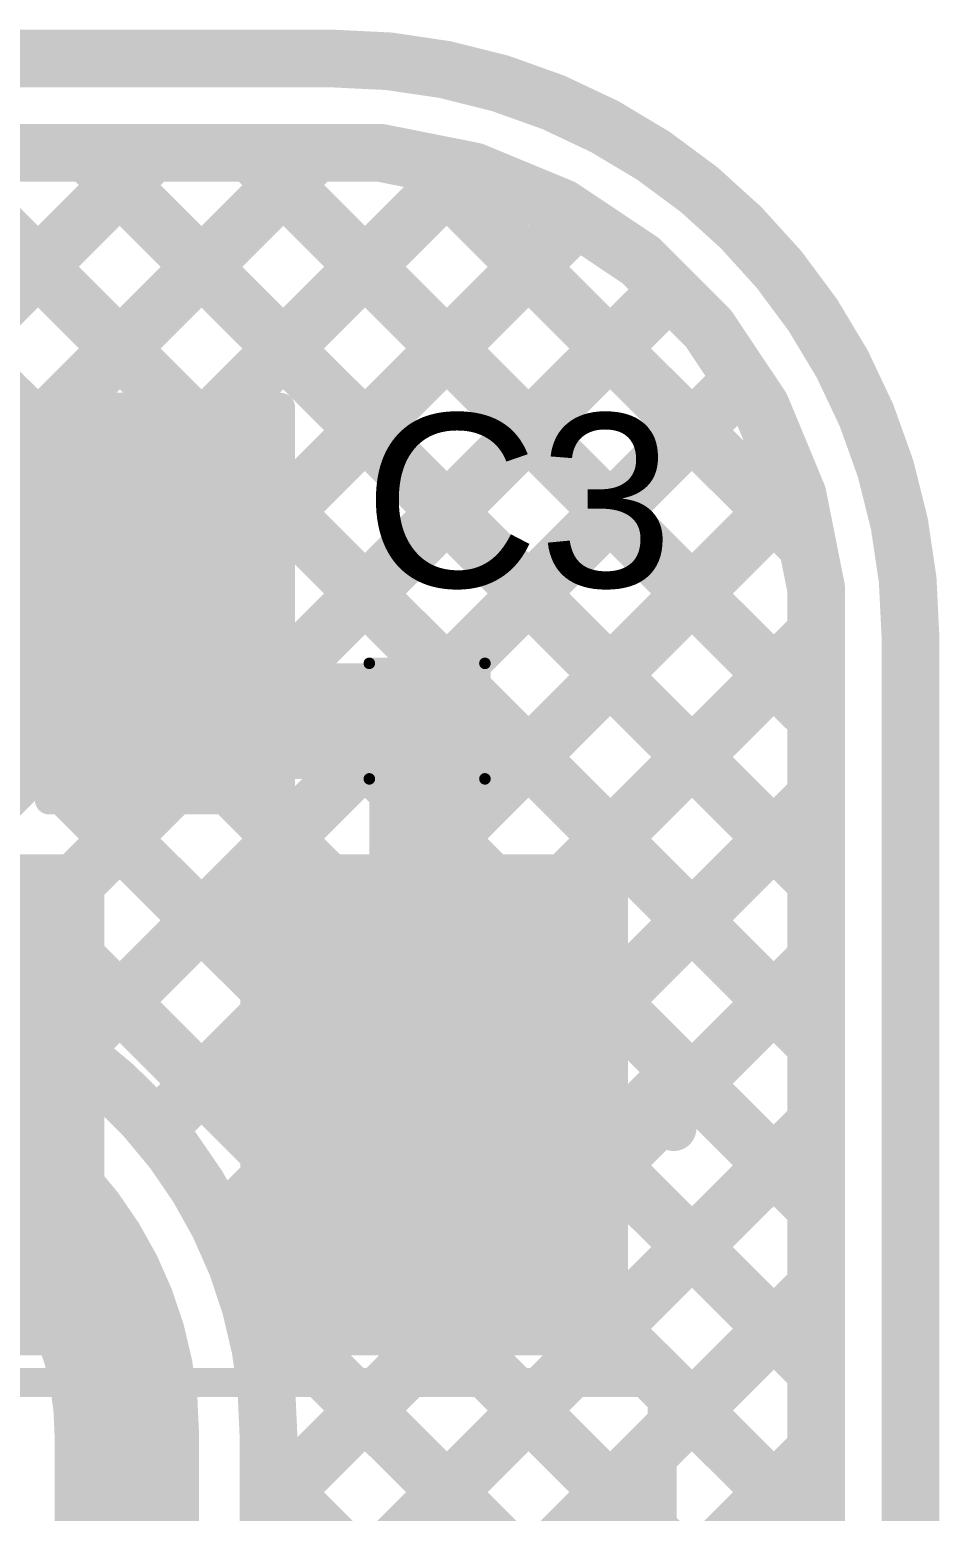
# Model space of a CAD drawing. Header units: inches. Extents: x 3 to 457, y -41 to 239.
# Drawn here: x 126.65 to 130.64, y 155.14 to 161.65 of the extents above; entities that cross this region are included whole.
import ezdxf

# ---------------------------------------------------------------- set-up
doc = ezdxf.new("R2010")
doc.units = ezdxf.units.IN
for name, color, linetype in [('Board Outline', 216, 'Continuous'), ('Bottom Layer', 5, 'Continuous'), ('Drill Drawing', 1, 'Continuous'), ('Fabrication', 76, 'Continuous'), ('Top Layer', 1, 'Continuous'), ('Top Overlay', 2, 'Continuous'), ('Top Paste', 8, 'Continuous'), ('Top Solder', 216, 'Continuous'), ('Via Holes', 16, 'Continuous')]:
    doc.layers.add(name, color=color, linetype=linetype)
doc.styles.add('Arial', font='', dxfattribs={"height": 0.2})
doc.styles.get('Arial').set_extended_font_data('Arial')

# ---------------------------------------------------------------- blocks, each defined once
blk = doc.blocks.new('SOT__223_114')
at = {"layer": 'Top Layer'}
for points in [[(-1.9, 4.05), (1.9, 4.05), (1.9, 2.05), (-1.9, 2.05)], [(-3.05, -2.05), (-1.55, -2.05), (-1.55, -4.05), (-3.05, -4.05)], [(-0.75, -2.05), (0.75, -2.05), (0.75, -4.05), (-0.75, -4.05)], [(1.55, -2.05), (3.05, -2.05), (3.05, -4.05), (1.55, -4.05)]]:
    blk.add_hatch(color=1, dxfattribs=at).paths.add_polyline_path(points)
at = {"layer": 'Top Paste'}
for points in [[(-1.9, 4.05), (1.9, 4.05), (1.9, 2.05), (-1.9, 2.05)], [(-3.05, -2.05), (-1.55, -2.05), (-1.55, -4.05), (-3.05, -4.05)], [(-0.75, -2.05), (0.75, -2.05), (0.75, -4.05), (-0.75, -4.05)], [(1.55, -2.05), (3.05, -2.05), (3.05, -4.05), (1.55, -4.05)]]:
    blk.add_hatch(color=8, dxfattribs=at).paths.add_polyline_path(points)
at = {"layer": 'Top Solder'}
for points in [[(-2.0016, 4.1516), (2.0016, 4.1516), (2.0016, 1.9484), (-2.0016, 1.9484)], [(-3.1516, -1.9484), (-1.4484, -1.9484), (-1.4484, -4.1516), (-3.1516, -4.1516)], [(-0.8516, -1.9484), (0.8516, -1.9484), (0.8516, -4.1516), (-0.8516, -4.1516)], [(1.4484, -1.9484), (3.1516, -1.9484), (3.1516, -4.1516), (1.4484, -4.1516)]]:
    blk.add_hatch(color=216, dxfattribs=at).paths.add_polyline_path(points)
at = {"layer": 'Top Overlay'}
for points in [[(3.302, 1.8034, 0.127, 0.127, 0), (-3.302, 1.8034, 0.127, 0.127, 0)], [(-3.302, 1.8034, 0.127, 0.127, 0), (-3.302, -1.8288, 0.127, 0.127, 0)], [(3.302, 1.8034, 0.127, 0.127, 0), (3.302, -1.8288, 0.127, 0.127, 0)], [(3.302, -1.8288, 0.127, 0.127, 0), (-3.302, -1.8288, 0.127, 0.127, 0)], [(-3.2258, -3.0734, 0.2, 0.2, 0), (-3.3528, -2.9464, 0.2, 0.2, 0)], [(-3.3528, -2.9464, 0.2, 0.2, 0), (-3.3528, -3.2004, 0.2, 0.2, 0)], [(-3.2258, -3.0734, 0.2, 0.2, 0), (-3.3528, -3.2004, 0.2, 0.2, 0)]]:
    blk.add_lwpolyline(points, format="xyseb", dxfattribs=at)
for points in [[(-3.3338, 1.8034, 0.0635, 0.0635, 1), (-3.2702, 1.8034, 0.0635, 0.0635, 1)], [(-3.3338, 1.8034, 0.0635, 0.0635, 1), (-3.2702, 1.8034, 0.0635, 0.0635, 1)], [(3.2702, 1.8034, 0.0635, 0.0635, 1), (3.3338, 1.8034, 0.0635, 0.0635, 1)], [(3.2702, 1.8034, 0.0635, 0.0635, 1), (3.3338, 1.8034, 0.0635, 0.0635, 1)], [(-3.3338, -1.8288, 0.0635, 0.0635, 1), (-3.2702, -1.8288, 0.0635, 0.0635, 1)], [(-3.3338, -1.8288, 0.0635, 0.0635, 1), (-3.2702, -1.8288, 0.0635, 0.0635, 1)], [(3.2702, -1.8288, 0.0635, 0.0635, 1), (3.3338, -1.8288, 0.0635, 0.0635, 1)], [(3.2702, -1.8288, 0.0635, 0.0635, 1), (3.3338, -1.8288, 0.0635, 0.0635, 1)], [(-3.4028, -2.9464, 0.1, 0.1, 1), (-3.3028, -2.9464, 0.1, 0.1, 1)], [(-3.4028, -2.9464, 0.1, 0.1, 1), (-3.3028, -2.9464, 0.1, 0.1, 1)], [(-3.2758, -3.0734, 0.1, 0.1, 1), (-3.1758, -3.0734, 0.1, 0.1, 1)], [(-3.2758, -3.0734, 0.1, 0.1, 1), (-3.1758, -3.0734, 0.1, 0.1, 1)], [(-3.4028, -3.2004, 0.1, 0.1, 1), (-3.3028, -3.2004, 0.1, 0.1, 1)], [(-3.4028, -3.2004, 0.1, 0.1, 1), (-3.3028, -3.2004, 0.1, 0.1, 1)]]:
    blk.add_lwpolyline(points, format="xyseb", close=True, dxfattribs=at)
blk = doc.blocks.new('C___0805_301')
at = {"layer": 'Top Layer'}
for points in [[(-1.524, 0.762), (-0.508, 0.762), (-0.508, -0.762), (-1.524, -0.762)], [(0.508, 0.762), (1.524, 0.762), (1.524, -0.762), (0.508, -0.762)]]:
    blk.add_hatch(color=1, dxfattribs=at).paths.add_polyline_path(points)
at = {"layer": 'Top Paste'}
for points in [[(-1.524, 0.762), (-0.508, 0.762), (-0.508, -0.762), (-1.524, -0.762)], [(0.508, 0.762), (1.524, 0.762), (1.524, -0.762), (0.508, -0.762)]]:
    blk.add_hatch(color=8, dxfattribs=at).paths.add_polyline_path(points)
at = {"layer": 'Top Solder'}
for points in [[(-1.594, 0.832), (-0.438, 0.832), (-0.438, -0.832), (-1.594, -0.832)], [(0.438, 0.832), (1.594, 0.832), (1.594, -0.832), (0.438, -0.832)]]:
    blk.add_hatch(color=216, dxfattribs=at).paths.add_polyline_path(points)
at = {"layer": 'Top Overlay'}
for points in [[(-1.6256, -0.8636, 0.127, 0.127, 0), (-1.6256, 0.8636, 0.127, 0.127, 0)], [(-1.6256, 0.8636, 0.127, 0.127, 0), (-0.6096, 0.8636, 0.127, 0.127, 0)], [(0.6096, 0.8636, 0.127, 0.127, 0), (1.6256, 0.8636, 0.127, 0.127, 0)], [(1.6256, -0.8636, 0.127, 0.127, 0), (1.6256, 0.8636, 0.127, 0.127, 0)], [(-1.6256, -0.8636, 0.127, 0.127, 0), (-0.6096, -0.8636, 0.127, 0.127, 0)], [(0.6096, -0.8636, 0.127, 0.127, 0), (1.6256, -0.8636, 0.127, 0.127, 0)]]:
    blk.add_lwpolyline(points, format="xyseb", dxfattribs=at)
for points in [[(-1.6574, 0.8636, 0.0635, 0.0635, 1), (-1.5938, 0.8636, 0.0635, 0.0635, 1)], [(-1.6574, 0.8636, 0.0635, 0.0635, 1), (-1.5938, 0.8636, 0.0635, 0.0635, 1)], [(-0.6413, 0.8636, 0.0635, 0.0635, 1), (-0.5778, 0.8636, 0.0635, 0.0635, 1)], [(0.5778, 0.8636, 0.0635, 0.0635, 1), (0.6413, 0.8636, 0.0635, 0.0635, 1)], [(1.5938, 0.8636, 0.0635, 0.0635, 1), (1.6574, 0.8636, 0.0635, 0.0635, 1)], [(1.5938, 0.8636, 0.0635, 0.0635, 1), (1.6574, 0.8636, 0.0635, 0.0635, 1)], [(-1.6574, -0.8636, 0.0635, 0.0635, 1), (-1.5938, -0.8636, 0.0635, 0.0635, 1)], [(-1.6574, -0.8636, 0.0635, 0.0635, 1), (-1.5938, -0.8636, 0.0635, 0.0635, 1)], [(-0.6413, -0.8636, 0.0635, 0.0635, 1), (-0.5778, -0.8636, 0.0635, 0.0635, 1)], [(0.5778, -0.8636, 0.0635, 0.0635, 1), (0.6413, -0.8636, 0.0635, 0.0635, 1)], [(1.5938, -0.8636, 0.0635, 0.0635, 1), (1.6574, -0.8636, 0.0635, 0.0635, 1)], [(1.5938, -0.8636, 0.0635, 0.0635, 1), (1.6574, -0.8636, 0.0635, 0.0635, 1)]]:
    blk.add_lwpolyline(points, format="xyseb", close=True, dxfattribs=at)

msp = doc.modelspace()

# ---------------------------------------------------------------- hatches: boundary and pattern name
at = {"layer": 'Bottom Layer'}
h = msp.add_hatch(color=5, dxfattribs=at)
edge = h.paths.add_edge_path()
edge.add_arc((128.392, 158.6116), 0.3, 0, 360)
at = {"layer": 'Top Layer'}
h = msp.add_hatch(color=1, dxfattribs=at)
edge = h.paths.add_edge_path()
edge.add_arc((128.392, 158.6116), 0.3, 0, 360)
at = {"layer": 'Via Holes'}
h = msp.add_hatch(color=7, dxfattribs=at)
edge = h.paths.add_edge_path()
edge.add_arc((128.392, 158.6116), 0.15, 0, 360)

# ---------------------------------------------------------------- linework, layer by layer
at = {"layer": 'Board Outline'}
for points in [[(123.3351, 161.525, 0.127, 0.127, 0), (127.9761, 161.525, 0.127, 0.127, 0)], [(127.9762, 161.525, 0.127, 0.127, -0.198912), (129.7714, 160.7814, 0.127, 0.127, 0)], [(129.7714, 160.7814, 0.127, 0.127, -0.198912), (130.5157, 158.9845, 0.127, 0.127, 0)], [(130.5157, 139.0714, 0.127, 0.127, 0), (130.5157, 158.9845, 0.127, 0.127, 0)]]:
    msp.add_lwpolyline(points, format="xyseb", dxfattribs=at)
for points in [[(127.9444, 161.525, 0.0635, 0.0635, 1), (128.0079, 161.525, 0.0635, 0.0635, 1)], [(127.9444, 161.525, 0.0635, 0.0635, 1), (128.0079, 161.525, 0.0635, 0.0635, 1)], [(129.7396, 160.7814, 0.0635, 0.0635, 1), (129.8031, 160.7814, 0.0635, 0.0635, 1)], [(129.7396, 160.7814, 0.0635, 0.0635, 1), (129.8031, 160.7814, 0.0635, 0.0635, 1)], [(130.4839, 158.9845, 0.0635, 0.0635, 1), (130.5474, 158.9845, 0.0635, 0.0635, 1)], [(130.4839, 158.9845, 0.0635, 0.0635, 1), (130.5474, 158.9845, 0.0635, 0.0635, 1)]]:
    msp.add_lwpolyline(points, format="xyseb", close=True, dxfattribs=at)
at = {"layer": 'Bottom Layer'}
for points in [[(123.3062, 161.1116, 0.254, 0.254, 0), (130.1013, 154.3165, 0.254, 0.254, 0)], [(123.3351, 161.1106, 0.254, 0.254, 0), (127.9761, 161.1107, 0.254, 0.254, 0)], [(123.6199, 157.5472, 0.254, 0.254, 0), (127.1834, 161.1106, 0.254, 0.254, 0)], [(124.0256, 161.1106, 0.254, 0.254, 0), (130.1013, 155.0349, 0.254, 0.254, 0)], [(124.3384, 157.5472, 0.254, 0.254, 0), (127.9018, 161.1107, 0.254, 0.254, 0)], [(124.744, 161.1106, 0.254, 0.254, 0), (130.1013, 155.7533, 0.254, 0.254, 0)], [(125.4624, 161.1106, 0.254, 0.254, 0), (130.1013, 156.4717, 0.254, 0.254, 0)], [(126.1808, 161.1106, 0.254, 0.254, 0), (130.1013, 157.1902, 0.254, 0.254, 0)], [(126.8992, 161.1106, 0.254, 0.254, 0), (130.1013, 157.9086, 0.254, 0.254, 0)], [(127.6177, 161.1107, 0.254, 0.254, 0), (130.1013, 158.627, 0.254, 0.254, 0)], [(127.9761, 161.1107, 0.254, 0.254, 0), (128.1854, 161.1106, 0.254, 0.254, 0)], [(128.1854, 161.1106, 0.254, 0.254, 0), (128.5958, 161.029, 0.254, 0.254, 0)], [(128.3735, 161.0732, 0.254, 0.254, 0), (130.0637, 159.383, 0.254, 0.254, 0)], [(125.0568, 157.5472, 0.254, 0.254, 0), (128.5481, 161.0385, 0.254, 0.254, 0)], [(128.5958, 161.029, 0.254, 0.254, 0), (128.9825, 160.8689, 0.254, 0.254, 0)], [(128.9825, 160.8689, 0.254, 0.254, 0), (129.3304, 160.6364, 0.254, 0.254, 0)], [(125.7699, 157.5418, 0.254, 0.254, 0), (129.051, 160.823, 0.254, 0.254, 0)], [(129.3304, 160.6364, 0.254, 0.254, 0), (129.4784, 160.4884, 0.254, 0.254, 0)], [(126.3582, 157.4117, 0.254, 0.254, 0), (129.4566, 160.5102, 0.254, 0.254, 0)], [(129.4784, 160.4884, 0.254, 0.254, 0), (129.6265, 160.3403, 0.254, 0.254, 0)], [(129.6265, 160.3403, 0.254, 0.254, 0), (129.8592, 159.9919, 0.254, 0.254, 0)], [(126.826, 157.1612, 0.254, 0.254, 0), (129.7782, 160.1133, 0.254, 0.254, 0)], [(129.8592, 159.9919, 0.254, 0.254, 0), (130.0196, 159.6049, 0.254, 0.254, 0)], [(127.2005, 156.8172, 0.254, 0.254, 0), (130.0104, 159.6271, 0.254, 0.254, 0)], [(130.0196, 159.6049, 0.254, 0.254, 0), (130.1013, 159.194, 0.254, 0.254, 0)], [(130.1013, 158.9845, 0.254, 0.254, 0), (130.1013, 159.194, 0.254, 0.254, 0)], [(127.4847, 156.383, 0.254, 0.254, 0), (130.1013, 158.9996, 0.254, 0.254, 0)], [(130.1013, 158.9845, 0.254, 0.254, 0), (130.1013, 140.2167, 0.254, 0.254, 0)], [(127.6618, 155.8417, 0.254, 0.254, 0), (130.1013, 158.2812, 0.254, 0.254, 0)], [(125.621, 157.5472, 0.254, 0.254, -0.414214), (127.6948, 155.4734, 0.254, 0.254, 0)], [(127.6948, 155.1563, 0.254, 0.254, 0), (130.1013, 157.5628, 0.254, 0.254, 0)], [(125.621, 156.9249, 0.635, 0.635, -0.414214), (127.0725, 155.4734, 0.635, 0.635, 0)], [(127.6948, 154.4378, 0.254, 0.254, 0), (130.1013, 156.8443, 0.254, 0.254, 0)], [(127.6948, 153.7194, 0.254, 0.254, 0), (130.1013, 156.1259, 0.254, 0.254, 0)], [(127.5972, 156.1022, 0.254, 0.254, 0), (130.1013, 153.5981, 0.254, 0.254, 0)], [(127.0725, 138.3547, 0.635, 0.635, 0), (127.0725, 155.4734, 0.635, 0.635, 0)], [(127.6948, 140.2167, 0.254, 0.254, 0), (127.6948, 155.4734, 0.254, 0.254, 0)], [(127.6948, 153.001, 0.254, 0.254, 0), (130.1013, 155.4075, 0.254, 0.254, 0)], [(127.6948, 155.2861, 0.254, 0.254, 0), (130.1013, 152.8796, 0.254, 0.254, 0)]]:
    msp.add_lwpolyline(points, format="xyseb", dxfattribs=at)
for points in [[(126.8357, 161.1106, 0.127, 0.127, 1), (126.9627, 161.1106, 0.127, 0.127, 1)], [(127.1199, 161.1106, 0.127, 0.127, 1), (127.2469, 161.1106, 0.127, 0.127, 1)], [(127.5542, 161.1107, 0.127, 0.127, 1), (127.6812, 161.1107, 0.127, 0.127, 1)], [(127.8383, 161.1107, 0.127, 0.127, 1), (127.9653, 161.1107, 0.127, 0.127, 1)], [(127.9126, 161.1107, 0.127, 0.127, 1), (128.0396, 161.1107, 0.127, 0.127, 1)], [(127.9126, 161.1107, 0.127, 0.127, 1), (128.0396, 161.1107, 0.127, 0.127, 1)], [(128.1219, 161.1106, 0.127, 0.127, 1), (128.2489, 161.1106, 0.127, 0.127, 1)], [(128.1219, 161.1106, 0.127, 0.127, 1), (128.2489, 161.1106, 0.127, 0.127, 1)], [(128.31, 161.0732, 0.127, 0.127, 1), (128.437, 161.0732, 0.127, 0.127, 1)], [(128.4846, 161.0385, 0.127, 0.127, 1), (128.6116, 161.0385, 0.127, 0.127, 1)], [(128.5323, 161.029, 0.127, 0.127, 1), (128.6593, 161.029, 0.127, 0.127, 1)], [(128.5323, 161.029, 0.127, 0.127, 1), (128.6593, 161.029, 0.127, 0.127, 1)], [(128.919, 160.8689, 0.127, 0.127, 1), (129.046, 160.8689, 0.127, 0.127, 1)], [(128.919, 160.8689, 0.127, 0.127, 1), (129.046, 160.8689, 0.127, 0.127, 1)], [(128.9875, 160.823, 0.127, 0.127, 1), (129.1145, 160.823, 0.127, 0.127, 1)], [(129.2669, 160.6364, 0.127, 0.127, 1), (129.3939, 160.6364, 0.127, 0.127, 1)], [(129.2669, 160.6364, 0.127, 0.127, 1), (129.3939, 160.6364, 0.127, 0.127, 1)], [(129.3931, 160.5102, 0.127, 0.127, 1), (129.5201, 160.5102, 0.127, 0.127, 1)], [(129.4149, 160.4884, 0.127, 0.127, 1), (129.5419, 160.4884, 0.127, 0.127, 1)], [(129.4149, 160.4884, 0.127, 0.127, 1), (129.5419, 160.4884, 0.127, 0.127, 1)], [(129.563, 160.3403, 0.127, 0.127, 1), (129.69, 160.3403, 0.127, 0.127, 1)], [(129.563, 160.3403, 0.127, 0.127, 1), (129.69, 160.3403, 0.127, 0.127, 1)], [(129.7147, 160.1133, 0.127, 0.127, 1), (129.8417, 160.1133, 0.127, 0.127, 1)], [(129.7957, 159.9919, 0.127, 0.127, 1), (129.9227, 159.9919, 0.127, 0.127, 1)], [(129.7957, 159.9919, 0.127, 0.127, 1), (129.9227, 159.9919, 0.127, 0.127, 1)], [(129.9469, 159.6271, 0.127, 0.127, 1), (130.0739, 159.6271, 0.127, 0.127, 1)], [(129.9561, 159.6049, 0.127, 0.127, 1), (130.0831, 159.6049, 0.127, 0.127, 1)], [(129.9561, 159.6049, 0.127, 0.127, 1), (130.0831, 159.6049, 0.127, 0.127, 1)], [(130.0002, 159.383, 0.127, 0.127, 1), (130.1272, 159.383, 0.127, 0.127, 1)], [(130.0378, 159.194, 0.127, 0.127, 1), (130.1648, 159.194, 0.127, 0.127, 1)], [(130.0378, 159.194, 0.127, 0.127, 1), (130.1648, 159.194, 0.127, 0.127, 1)], [(130.0378, 158.9996, 0.127, 0.127, 1), (130.1648, 158.9996, 0.127, 0.127, 1)], [(130.0378, 158.9845, 0.127, 0.127, 1), (130.1648, 158.9845, 0.127, 0.127, 1)], [(130.0378, 158.9845, 0.127, 0.127, 1), (130.1648, 158.9845, 0.127, 0.127, 1)], [(130.0378, 158.627, 0.127, 0.127, 1), (130.1648, 158.627, 0.127, 0.127, 1)], [(130.0378, 158.2812, 0.127, 0.127, 1), (130.1648, 158.2812, 0.127, 0.127, 1)], [(130.0378, 157.9086, 0.127, 0.127, 1), (130.1648, 157.9086, 0.127, 0.127, 1)], [(130.0378, 157.5628, 0.127, 0.127, 1), (130.1648, 157.5628, 0.127, 0.127, 1)], [(126.7625, 157.1612, 0.127, 0.127, 1), (126.8895, 157.1612, 0.127, 0.127, 1)], [(130.0378, 157.1902, 0.127, 0.127, 1), (130.1648, 157.1902, 0.127, 0.127, 1)], [(130.0378, 156.8443, 0.127, 0.127, 1), (130.1648, 156.8443, 0.127, 0.127, 1)], [(127.137, 156.8172, 0.127, 0.127, 1), (127.264, 156.8172, 0.127, 0.127, 1)], [(130.0378, 156.4717, 0.127, 0.127, 1), (130.1648, 156.4717, 0.127, 0.127, 1)], [(127.4212, 156.383, 0.127, 0.127, 1), (127.5482, 156.383, 0.127, 0.127, 1)], [(130.0378, 156.1259, 0.127, 0.127, 1), (130.1648, 156.1259, 0.127, 0.127, 1)], [(127.5337, 156.1022, 0.127, 0.127, 1), (127.6607, 156.1022, 0.127, 0.127, 1)], [(127.5983, 155.8417, 0.127, 0.127, 1), (127.7253, 155.8417, 0.127, 0.127, 1)], [(130.0378, 155.7533, 0.127, 0.127, 1), (130.1648, 155.7533, 0.127, 0.127, 1)], [(126.9138, 155.4734, 0.3175, 0.3175, 1), (127.2313, 155.4734, 0.3175, 0.3175, 1)], [(126.9138, 155.4734, 0.3175, 0.3175, 1), (127.2313, 155.4734, 0.3175, 0.3175, 1)], [(127.6313, 155.4734, 0.127, 0.127, 1), (127.7583, 155.4734, 0.127, 0.127, 1)], [(127.6313, 155.4734, 0.127, 0.127, 1), (127.7583, 155.4734, 0.127, 0.127, 1)], [(130.0378, 155.4075, 0.127, 0.127, 1), (130.1648, 155.4075, 0.127, 0.127, 1)], [(127.6313, 155.2861, 0.127, 0.127, 1), (127.7583, 155.2861, 0.127, 0.127, 1)], [(127.6313, 155.1563, 0.127, 0.127, 1), (127.7583, 155.1563, 0.127, 0.127, 1)], [(130.0378, 155.0349, 0.127, 0.127, 1), (130.1648, 155.0349, 0.127, 0.127, 1)]]:
    msp.add_lwpolyline(points, format="xyseb", close=True, dxfattribs=at)
at = {"layer": 'Drill Drawing'}
for points in [[(128.138, 158.8656, 0.0508, 0.0508, 0), (128.646, 158.8656, 0.0508, 0.0508, 0)], [(128.138, 158.3576, 0.0508, 0.0508, 0), (128.138, 158.8656, 0.0508, 0.0508, 0)], [(128.646, 158.3576, 0.0508, 0.0508, 0), (128.646, 158.8656, 0.0508, 0.0508, 0)], [(128.138, 158.3576, 0.0508, 0.0508, 0), (128.646, 158.3576, 0.0508, 0.0508, 0)]]:
    msp.add_lwpolyline(points, format="xyseb", dxfattribs=at)
for points in [[(128.1253, 158.8656, 0.0254, 0.0254, 1), (128.1507, 158.8656, 0.0254, 0.0254, 1)], [(128.1253, 158.8656, 0.0254, 0.0254, 1), (128.1507, 158.8656, 0.0254, 0.0254, 1)], [(128.6333, 158.8656, 0.0254, 0.0254, 1), (128.6587, 158.8656, 0.0254, 0.0254, 1)], [(128.6333, 158.8656, 0.0254, 0.0254, 1), (128.6587, 158.8656, 0.0254, 0.0254, 1)], [(128.1253, 158.3576, 0.0254, 0.0254, 1), (128.1507, 158.3576, 0.0254, 0.0254, 1)], [(128.1253, 158.3576, 0.0254, 0.0254, 1), (128.1507, 158.3576, 0.0254, 0.0254, 1)], [(128.6333, 158.3576, 0.0254, 0.0254, 1), (128.6587, 158.3576, 0.0254, 0.0254, 1)], [(128.6333, 158.3576, 0.0254, 0.0254, 1), (128.6587, 158.3576, 0.0254, 0.0254, 1)]]:
    msp.add_lwpolyline(points, format="xyseb", close=True, dxfattribs=at)
at = {"layer": 'Fabrication'}
for points in [[(123.3351, 161.525, 0.254, 0.254, 0), (127.9761, 161.525, 0.254, 0.254, 0)], [(127.9762, 161.525, 0.254, 0.254, -0.198912), (129.7714, 160.7814, 0.254, 0.254, 0)], [(129.7714, 160.7814, 0.254, 0.254, -0.198912), (130.5157, 158.9845, 0.254, 0.254, 0)], [(130.5157, 139.0714, 0.254, 0.254, 0), (130.5157, 158.9845, 0.254, 0.254, 0)]]:
    msp.add_lwpolyline(points, format="xyseb", dxfattribs=at)
for points in [[(127.9126, 161.525, 0.127, 0.127, 1), (128.0396, 161.525, 0.127, 0.127, 1)], [(127.9127, 161.525, 0.127, 0.127, 1), (128.0397, 161.525, 0.127, 0.127, 1)], [(129.7079, 160.7814, 0.127, 0.127, 1), (129.8349, 160.7814, 0.127, 0.127, 1)], [(129.7079, 160.7814, 0.127, 0.127, 1), (129.8349, 160.7814, 0.127, 0.127, 1)], [(130.4522, 158.9845, 0.127, 0.127, 1), (130.5792, 158.9845, 0.127, 0.127, 1)], [(130.4522, 158.9845, 0.127, 0.127, 1), (130.5792, 158.9845, 0.127, 0.127, 1)]]:
    msp.add_lwpolyline(points, format="xyseb", close=True, dxfattribs=at)
at = {"layer": 'Top Layer'}
for points in [[(127.6548, 158.6116, 0.508, 0.508, -0.414214), (127.1383, 159.1281, 0.508, 0.508, 0)], [(127.6548, 158.6116, 0.508, 0.508, 0), (128.392, 158.6116, 0.508, 0.508, 0)], [(128.392, 156.9553, 0.508, 0.508, 0), (128.392, 158.6116, 0.508, 0.508, 0)], [(128.4225, 156.9249, 0.508, 0.508, -0.414214), (128.392, 156.9553, 0.508, 0.508, 0)]]:
    msp.add_lwpolyline(points, format="xyseb", dxfattribs=at)
for points in [[(127.0113, 159.1281, 0.254, 0.254, 1), (127.2653, 159.1281, 0.254, 0.254, 1)], [(127.5278, 158.6116, 0.254, 0.254, 1), (127.7818, 158.6116, 0.254, 0.254, 1)], [(127.5278, 158.6116, 0.254, 0.254, 1), (127.7818, 158.6116, 0.254, 0.254, 1)], [(128.265, 158.6116, 0.254, 0.254, 1), (128.519, 158.6116, 0.254, 0.254, 1)], [(128.265, 158.6116, 0.254, 0.254, 1), (128.519, 158.6116, 0.254, 0.254, 1)], [(128.265, 156.9553, 0.254, 0.254, 1), (128.519, 156.9553, 0.254, 0.254, 1)], [(128.265, 156.9553, 0.254, 0.254, 1), (128.519, 156.9553, 0.254, 0.254, 1)], [(128.2955, 156.9249, 0.254, 0.254, 1), (128.5495, 156.9249, 0.254, 0.254, 1)]]:
    msp.add_lwpolyline(points, format="xyseb", close=True, dxfattribs=at)

# ---------------------------------------------------------------- block references
msp.add_blockref('C___0805_301', (126.1223, 159.1281))
at = {"rotation": 180}
msp.add_blockref('SOT__223_114', (126.1225, 153.8749), dxfattribs=at)

# ---------------------------------------------------------------- texts
at = {"layer": 'Top Overlay', "style": 'Arial'}
msp.add_text('C3', height=0.762, dxfattribs=at).set_placement((128.1129, 159.2005))

doc.saveas('drawing.dxf')
